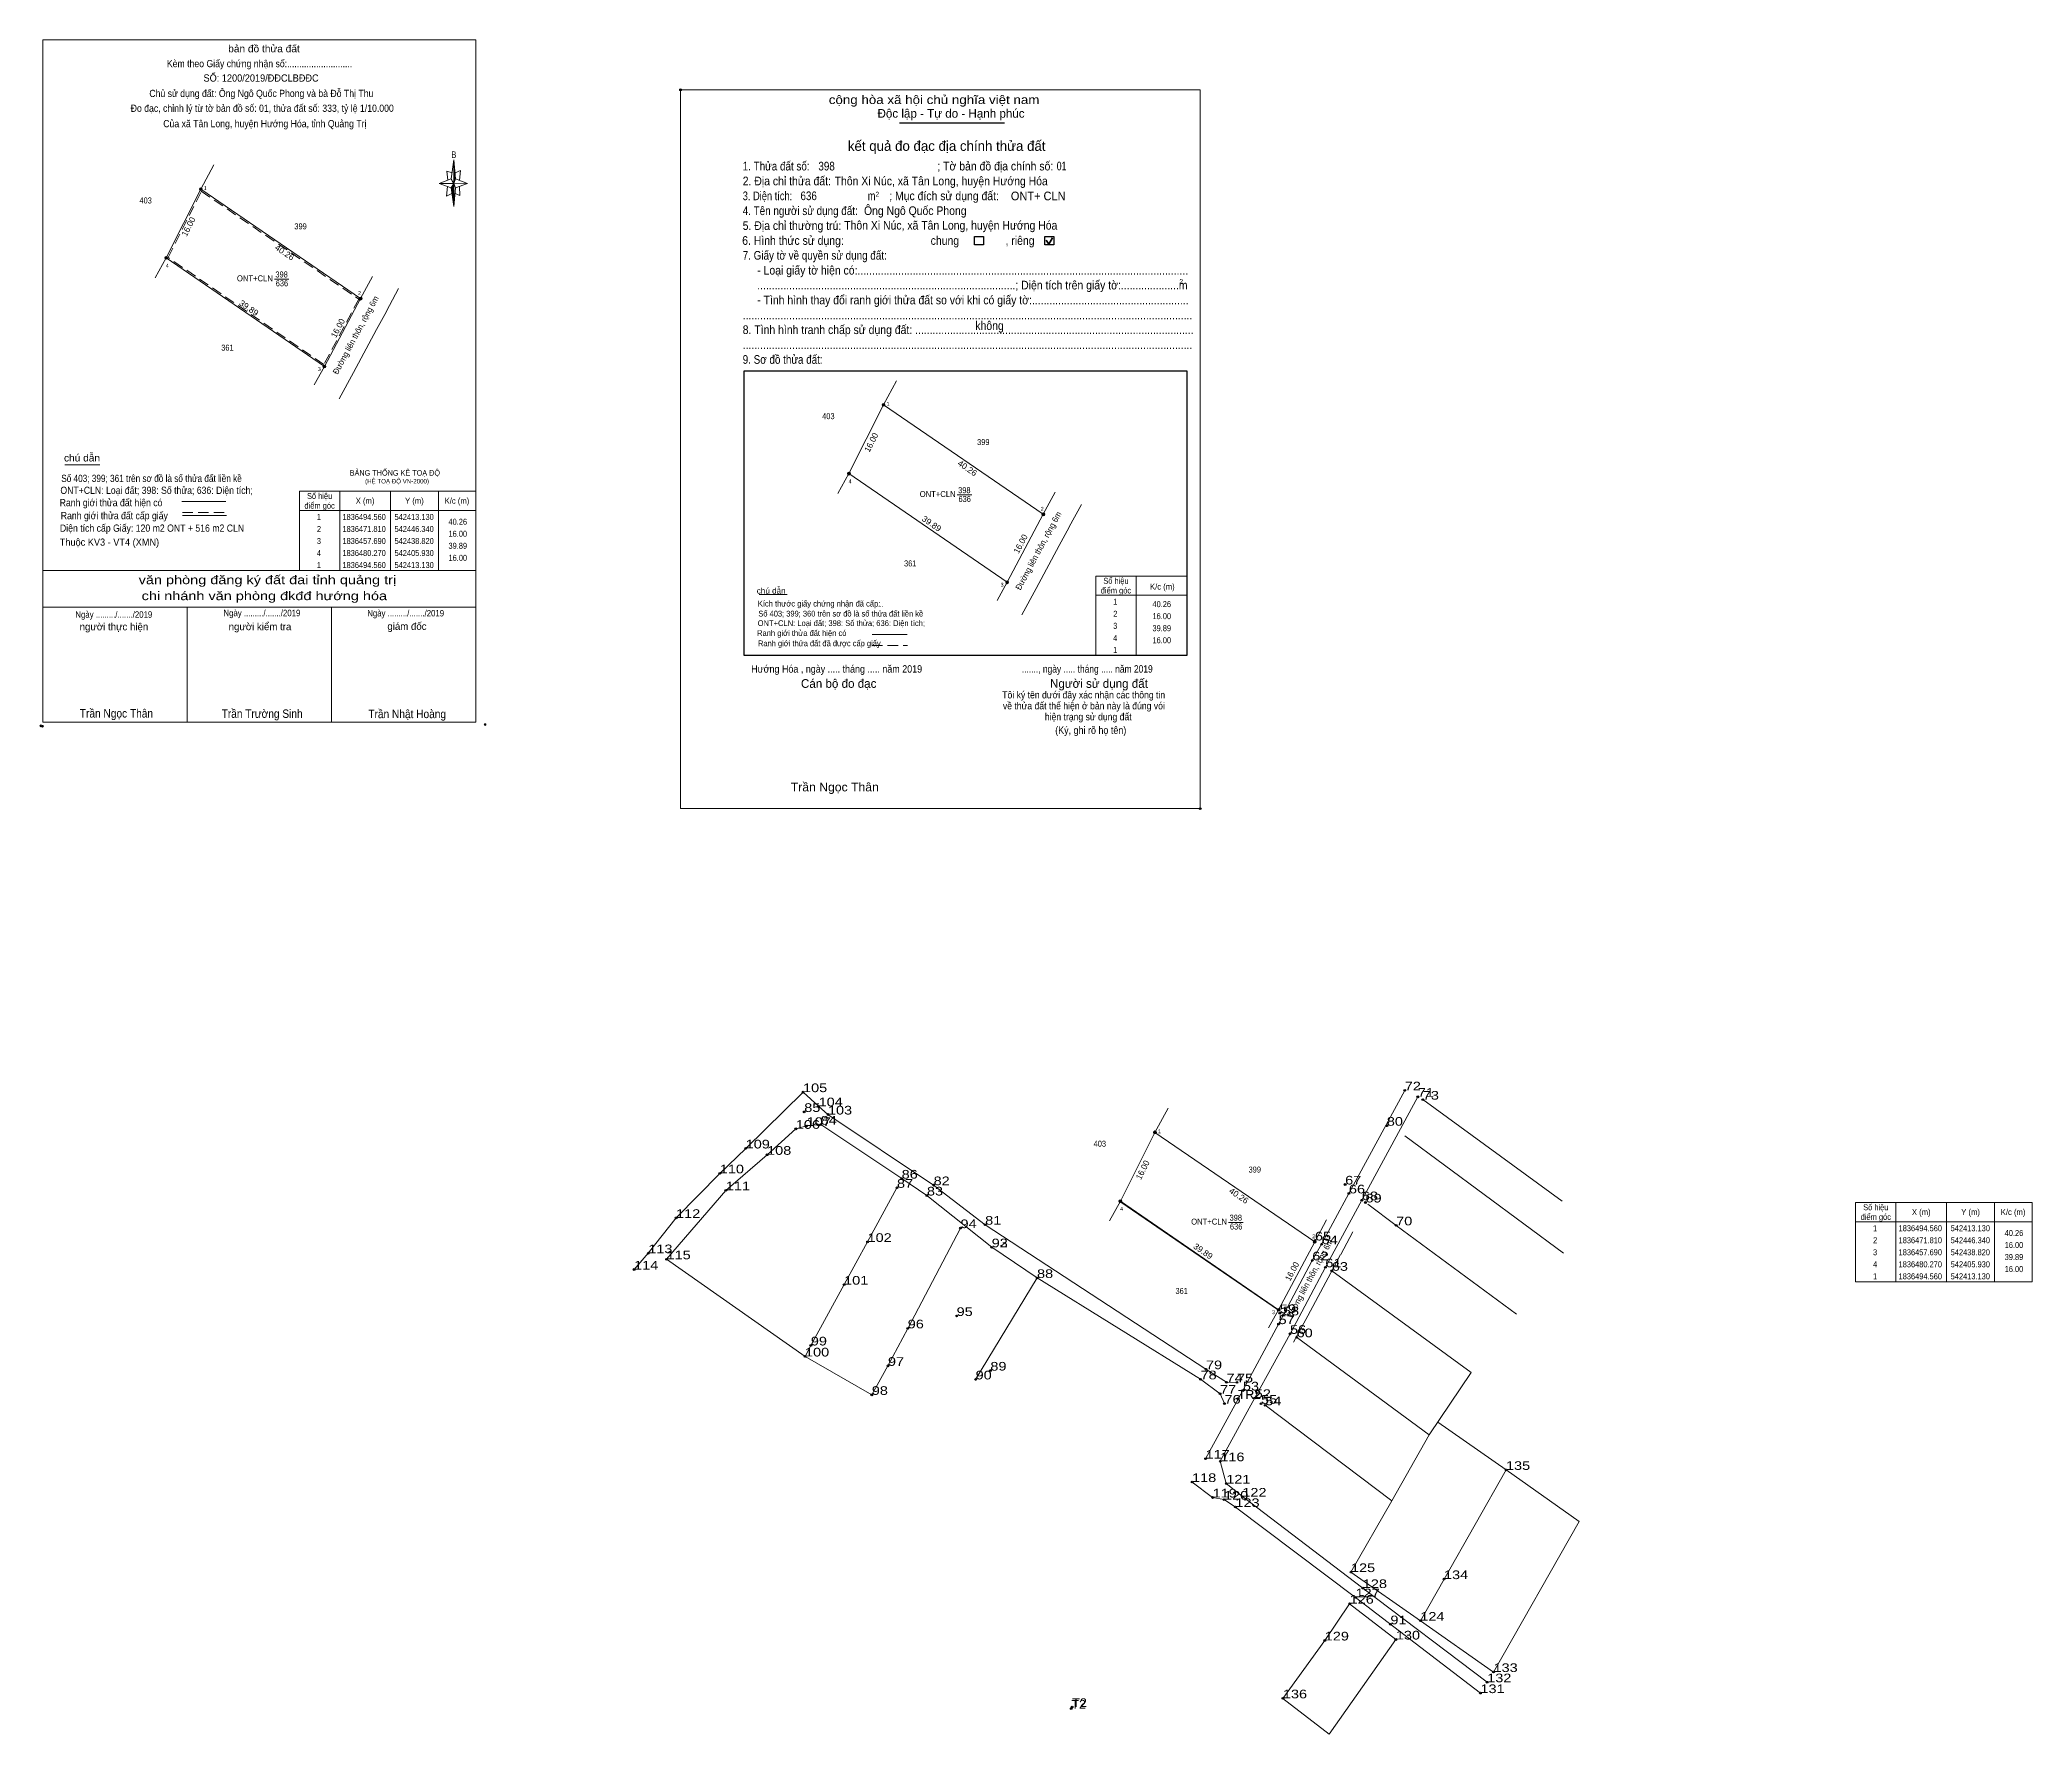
# Model space of a CAD drawing. Header units: metres. Extents: x 536224 to 542595, y 1836370 to 1838240.
# Drawn here: x 542181.3 to 542595.4, y 1836369.5 to 1836721.6 of the extents above.
import ezdxf
from ezdxf.enums import TextEntityAlignment as Align

# ---------------------------------------------------------------- set-up
doc = ezdxf.new("R2010")
doc.units = ezdxf.units.M
doc.header["$LTSCALE"] = 0.72
doc.header["$PDMODE"] = 32
doc.header["$PDSIZE"] = 0.36
doc.linetypes.add('MEDIUM_DASHED', pattern=[4.5, 3, -1.5])
for name, color, linetype, lineweight in [('1', 7, 'Continuous', 13), ('10', 7, 'Continuous', 13), ('17', 7, 'Continuous', 13), ('2', 7, 'Continuous', 25), ('32', 7, 'Continuous', 13), ('36', 7, 'Continuous', 13), ('5', 7, 'Continuous', 13), ('6', 7, 'Continuous', 13), ('63', 7, 'Continuous', 13)]:
    doc.layers.add(name, color=color, linetype=linetype, lineweight=lineweight)
doc.layers.add('12', color=7, linetype='Continuous')
doc.layers.add('7', color=7, linetype='Continuous')

msp = doc.modelspace()

# ---------------------------------------------------------------- hatches: boundary and pattern name
at = {"layer": '10'}
for points in [[(542215.1, 1836690.58, 1), (542214.5, 1836690.58, 1)], [(542207.9, 1836676.29, 1), (542207.3, 1836676.29, 1)], [(542248.31, 1836667.83, 1), (542247.71, 1836667.83, 1)], [(542240.79, 1836653.71, 1), (542240.19, 1836653.71, 1)], [(542357.01, 1836645.75, 1), (542356.41, 1836645.75, 1)], [(542349.81, 1836631.46, 1), (542349.21, 1836631.46, 1)], [(542390.22, 1836623, 1), (542389.62, 1836623, 1)], [(542382.7, 1836608.88, 1), (542382.1, 1836608.88, 1)]]:
    msp.add_hatch(color=256, dxfattribs=at).paths.add_polyline_path(points)
at = {"layer": '5'}
for points in [[(542267.37, 1836696.64), (542267.77, 1836692.74), (542267.37, 1836691.74)], [(542267.37, 1836691.74), (542267.37, 1836686.94), (542266.87, 1836690.84)]]:
    msp.add_hatch(color=256, dxfattribs=at).paths.add_polyline_path(points)
at = {"layer": '63'}
for points in [[(542413.43, 1836494.56, 1), (542412.83, 1836494.56, 1)], [(542406.23, 1836480.27, 1), (542405.63, 1836480.27, 1)], [(542446.64, 1836471.81, 1), (542446.04, 1836471.81, 1)], [(542439.12, 1836457.69, 1), (542438.52, 1836457.69, 1)]]:
    msp.add_hatch(color=256, dxfattribs=at).paths.add_polyline_path(points)

# ---------------------------------------------------------------- linework, layer by layer
at = {"layer": '1'}
msp.add_lwpolyline([(542413.13, 1836494.56), (542446.34, 1836471.81), (542438.82, 1836457.69), (542405.93, 1836480.27)], close=True, dxfattribs=at)
at = {"layer": '10'}
for p, q in [((542214.8, 1836690.58), (542217.51, 1836695.6)), ((542207.6, 1836676.29), (542214.8, 1836690.58)), ((542214.8, 1836690.58), (542248.01, 1836667.83)), ((542205.33, 1836672.16), (542207.6, 1836676.29)), ((542207.6, 1836676.29), (542240.49, 1836653.71)), ((542230.11, 1836671.86), (542233.12, 1836671.86)), ((542248.01, 1836667.83), (542250.47, 1836672.4)), ((542240.49, 1836653.71), (542248.01, 1836667.83)), ((542253.41, 1836665.2), (542255.93, 1836669.9)), ((542251.32, 1836661.38), (542253.39, 1836665.18)), ((542246.54, 1836652.44), (542251.32, 1836661.38)), ((542238.4, 1836649.94), (542240.49, 1836653.71)), ((542243.57, 1836646.97), (542246.54, 1836652.44)), ((542356.71, 1836645.75), (542359.42, 1836650.77)), ((542349.51, 1836631.46), (542356.71, 1836645.75)), ((542356.71, 1836645.75), (542389.92, 1836623)), ((542347.24, 1836627.33), (542349.51, 1836631.46)), ((542349.51, 1836631.46), (542382.4, 1836608.88)), ((542372.02, 1836627.03), (542375.03, 1836627.03)), ((542389.92, 1836623), (542392.38, 1836627.57)), ((542395.32, 1836620.37), (542397.84, 1836625.07)), ((542382.4, 1836608.88), (542389.92, 1836623)), ((542388.45, 1836607.61), (542393.23, 1836616.55)), ((542393.23, 1836616.55), (542395.3, 1836620.35)), ((542380.31, 1836605.11), (542382.4, 1836608.88)), ((542330.89, 1836606.34), (542336.67, 1836606.34)), ((542385.48, 1836602.14), (542388.45, 1836607.61)), ((542413.13, 1836494.56), (542415.84, 1836499.58)), ((542405.93, 1836480.27), (542413.13, 1836494.56)), ((542413.13, 1836494.56), (542446.34, 1836471.81)), ((542403.66, 1836476.14), (542405.93, 1836480.27)), ((542405.93, 1836480.27), (542438.82, 1836457.69)), ((542446.34, 1836471.81), (542448.8, 1836476.38)), ((542438.82, 1836457.69), (542446.34, 1836471.81)), ((542451.74, 1836469.18), (542454.26, 1836473.88)), ((542449.65, 1836465.36), (542451.72, 1836469.16)), ((542444.87, 1836456.42), (542449.65, 1836465.36)), ((542436.73, 1836453.92), (542438.82, 1836457.69)), ((542441.9, 1836450.95), (542444.87, 1836456.42))]:
    msp.add_line(p, q, dxfattribs=at)
for points in [[(542214.8, 1836690.58), (542248.01, 1836667.83), (542240.49, 1836653.71), (542207.6, 1836676.29)], [(542356.71, 1836645.75), (542389.92, 1836623), (542382.4, 1836608.88), (542349.51, 1836631.46)]]:
    msp.add_lwpolyline(points, close=True, dxfattribs=at)
at = {"layer": '10', "linetype": 'MEDIUM_DASHED'}
msp.add_lwpolyline([(542214.91, 1836690.14), (542247.62, 1836667.73), (542240.38, 1836654.15), (542207.99, 1836676.39)], close=True, dxfattribs=at)
at = {"layer": '10'}
for centre in [(542214.8, 1836690.58), (542207.6, 1836676.29), (542248.01, 1836667.83), (542240.49, 1836653.71), (542356.71, 1836645.75), (542349.51, 1836631.46), (542389.92, 1836623), (542382.4, 1836608.88)]:
    msp.add_circle(centre, 0.3, dxfattribs=at)
at = {"layer": '17'}
msp.add_line((542186.57, 1836633.3), (542193.81, 1836633.3), dxfattribs=at)
at = {"layer": '2'}
for p, q in [((542360.02, 1836704.37), (542381.86, 1836704.37)), ((542327.77, 1836652.85), (542419.72, 1836652.85)), ((542419.72, 1836652.85), (542419.72, 1836593.67))]:
    msp.add_line(p, q, dxfattribs=at)
at = {"layer": '2', "lineweight": 35}
for p, q in [((542390.48, 1836679.95), (542391.09, 1836679.15)), ((542391.09, 1836679.15), (542391.84, 1836680.49))]:
    msp.add_line(p, q, dxfattribs=at)
at = {"layer": '2', "lineweight": 13}
msp.add_lwpolyline([(542314.53, 1836711.22), (542422.53, 1836711.22), (542422.53, 1836561.83), (542314.53, 1836561.83)], close=True, dxfattribs=at)
at = {"layer": '2'}
for points in [[(542375.65, 1836680.75), (542377.5, 1836680.75), (542377.5, 1836679.02), (542375.65, 1836679.02)], [(542390.24, 1836680.75), (542392.09, 1836680.75), (542392.09, 1836679.02), (542390.24, 1836679.02)]]:
    msp.add_lwpolyline(points, close=True, dxfattribs=at)
msp.add_lwpolyline([(542419.72, 1836593.67), (542327.77, 1836593.67), (542327.77, 1836652.85)], dxfattribs=at)
for p in [(542314.53, 1836711.22), (542422.53, 1836561.83)]:
    msp.add_point(p, dxfattribs=at)
at = {"layer": '32'}
msp.add_line((542406, 1836480.04), (542438.77, 1836457.6), dxfattribs=at)
at = {"layer": '36'}
for p, q in [((542339.98, 1836502.92), (542343.22, 1836499.97)), ((542465.05, 1836503.29), (542453.44, 1836481.87)), ((542456.13, 1836480.45), (542467.76, 1836501.95)), ((542497.79, 1836480.25), (542468.8, 1836501.36)), ((542343.22, 1836499.97), (542345.16, 1836498.27)), ((542345.16, 1836498.27), (542367.12, 1836483.58)), ((542405.86, 1836480.14), (542413.12, 1836494.56)), ((542465.03, 1836493.81), (542498.03, 1836469.48)), ((542311.61, 1836468.18), (542323.93, 1836482.51)), ((542365.73, 1836481.44), (542379.19, 1836470.67)), ((542377.83, 1836475.37), (542367.12, 1836483.58)), ((542448.55, 1836466.52), (542456.13, 1836480.45)), ((542377.83, 1836475.37), (542423.73, 1836445.34)), ((542445.83, 1836467.95), (542438.82, 1836454.71)), ((542388.62, 1836464.3), (542375.85, 1836443.22)), ((542448.55, 1836466.52), (542441.2, 1836452.69)), ((542478.88, 1836444.68), (542449.89, 1836465.79)), ((542438.82, 1836454.71), (542431.41, 1836440.92)), ((542433.87, 1836439.36), (542441.2, 1836452.69)), ((542423.64, 1836426.74), (542431.41, 1836440.92)), ((542426.71, 1836426.21), (542433.87, 1836439.36)), ((542462.38, 1836417.96), (542436.05, 1836437.84)), ((542471.92, 1836434.34), (542486.09, 1836424.41)), ((542462.38, 1836417.96), (542470.13, 1836431.68)), ((542486.09, 1836424.41), (542501.33, 1836413.72)), ((542431.29, 1836418.86), (542456.33, 1836399.86)), ((542453.87, 1836403.18), (542462.38, 1836417.96)), ((542454.82, 1836397.93), (542429.85, 1836416.7)), ((542483.5, 1836382.41), (542501.33, 1836413.72)), ((542453.87, 1836403.18), (542468.29, 1836393.08)), ((542480.78, 1836378.03), (542454.82, 1836397.93)), ((542456.33, 1836399.86), (542482.18, 1836380.28)), ((542468.29, 1836393.08), (542483.5, 1836382.41))]:
    msp.add_line(p, q, dxfattribs=at)
for points in [[(542339.98, 1836502.92), (542328.06, 1836491.22), (542322.68, 1836486.04), (542313.59, 1836476.78), (542307.82, 1836469.44), (542304.87, 1836466.06)], [(542323.93, 1836482.51), (542332.51, 1836489.9), (542338.48, 1836495.3)], [(542338.48, 1836495.3), (542340.74, 1836495.89), (542343.65, 1836496.17)], [(542365.73, 1836481.44), (542360.48, 1836484.95), (542343.65, 1836496.17)], [(542311.61, 1836468.18), (542340.39, 1836447.99), (542341.6, 1836450.28), (542348.52, 1836462.91), (542353.39, 1836471.79), (542359.5, 1836483.04)], [(542445.83, 1836467.95), (542447.77, 1836471.31), (542453.44, 1836481.87)], [(542457.36, 1836479.64), (542463.26, 1836475.23), (542488.24, 1836456.81)], [(542340.39, 1836447.99), (542354.27, 1836440), (542357.63, 1836446.04), (542361.74, 1836453.83), (542372.71, 1836474.66)], [(542422.6, 1836443.24), (542388.62, 1836464.3), (542379.19, 1836470.67)], [(542442.57, 1836451.98), (542470.13, 1836431.68), (542478.88, 1836444.68)], [(542422.6, 1836443.24), (542426.66, 1836440.24), (542427.58, 1836438.18)], [(542423.73, 1836445.34), (542428, 1836442.62), (542430.17, 1836442.6)], [(542426.71, 1836426.21), (542427.95, 1836421.58), (542431.29, 1836418.86)], [(542420.84, 1836421.9), (542425.11, 1836418.68), (542427.49, 1836418.23), (542429.85, 1836416.7)], [(542468.29, 1836393.08), (542473.21, 1836401.72), (542486.09, 1836424.41)], [(542439.72, 1836376.94), (542448.42, 1836388.97), (542453.59, 1836396.61), (542463.2, 1836389.17)], [(542439.72, 1836376.94), (542449.33, 1836369.5), (542463.2, 1836389.17)]]:
    msp.add_lwpolyline(points, dxfattribs=at)
at = {"layer": '5'}
for p, q in [((542266.87, 1836692.74), (542267.37, 1836696.64)), ((542266.87, 1836690.84), (542264.37, 1836691.74)), ((542267.77, 1836692.74), (542270.27, 1836691.74)), ((542268.57, 1836691.14), (542268.67, 1836689.24)), ((542267.77, 1836690.84), (542267.37, 1836686.94)), ((542268.67, 1836689.24), (542267.67, 1836689.64)), ((542182, 1836611.3), (542272, 1836611.3)), ((542182, 1836603.7), (542271.8, 1836603.7)), ((542182, 1836603.7), (542271.8, 1836603.7)), ((542182, 1836603.7), (542271.8, 1836603.7)), ((542212, 1836579.8), (542212, 1836603.7)), ((542242, 1836579.8), (542242, 1836603.7))]:
    msp.add_line(p, q, dxfattribs=at)
for points in [[(542182, 1836721.6), (542272, 1836721.6), (542272, 1836579.8), (542182, 1836579.8)], [(542267.37, 1836696.64), (542267.77, 1836692.74), (542267.37, 1836691.74)], [(542267.37, 1836691.74), (542264.37, 1836691.74), (542266.87, 1836692.74), (542267.77, 1836690.84), (542270.27, 1836691.74), (542267.37, 1836691.84)], [(542267.37, 1836691.74), (542267.37, 1836686.94), (542266.87, 1836690.84)]]:
    msp.add_lwpolyline(points, close=True, dxfattribs=at)
for points in [[(542267.37, 1836691.74), (542266.87, 1836692.74), (542264.37, 1836691.74)], [(542266.07, 1836691.14), (542265.87, 1836689.14), (542266.97, 1836689.64)], [(542267.07, 1836693.94), (542265.97, 1836694.34), (542266.17, 1836692.44)], [(542267.37, 1836691.74), (542267.77, 1836690.84), (542270.27, 1836691.74)], [(542267.67, 1836693.94), (542268.77, 1836694.44), (542268.57, 1836692.44)], [(542272, 1836579.8), (542182, 1836579.8), (542182, 1836603.7)]]:
    msp.add_lwpolyline(points, dxfattribs=at)
for p in [(542181.53, 1836579.04), (542181.93, 1836578.96)]:
    msp.add_point(p, dxfattribs=at)
at = {"layer": '6'}
for p, q in [((542210.86, 1836625.66), (542220, 1836625.66)), ((542211, 1836622.74), (542220.14, 1836622.74)), ((542354.33, 1836598.02), (542361.64, 1836598.02))]:
    msp.add_line(p, q, dxfattribs=at)
at = {"layer": '6', "linetype": 'MEDIUM_DASHED'}
for p, q in [((542211, 1836623.36), (542220.2, 1836623.36)), ((542354.32, 1836595.76), (542361.68, 1836595.76))]:
    msp.add_line(p, q, dxfattribs=at)
at = {"layer": '6'}
msp.add_point((542273.9, 1836579.3), dxfattribs=at)
at = {"layer": '63'}
for p, q in [((542243.7, 1836627.8), (542243.7, 1836611.3)), ((542254.2, 1836627.8), (542254.2, 1836611.3)), ((542264.2, 1836627.8), (542264.2, 1836611.3)), ((542235.3, 1836623.8), (542272, 1836623.8)), ((542409.22, 1836610.17), (542409.22, 1836593.67)), ((542419.72, 1836610.17), (542419.72, 1836593.67)), ((542400.82, 1836606.17), (542419.72, 1836606.17)), ((542567.15, 1836479.99), (542567.15, 1836463.49)), ((542577.65, 1836479.99), (542577.65, 1836463.49)), ((542587.65, 1836479.99), (542587.65, 1836463.49)), ((542428.44, 1836475.84), (542431.45, 1836475.84)), ((542558.75, 1836475.99), (542595.45, 1836475.99))]:
    msp.add_line(p, q, dxfattribs=at)
for points in [[(542235.3, 1836627.8), (542272, 1836627.8), (542272, 1836611.3), (542235.3, 1836611.3)], [(542558.75, 1836479.99), (542595.45, 1836479.99), (542595.45, 1836463.49), (542558.75, 1836463.49)]]:
    msp.add_lwpolyline(points, close=True, dxfattribs=at)
msp.add_lwpolyline([(542419.72, 1836593.67), (542400.82, 1836593.67), (542400.82, 1836610.17), (542419.72, 1836610.17)], dxfattribs=at)
for centre in [(542413.13, 1836494.56), (542405.93, 1836480.27), (542446.34, 1836471.81), (542438.82, 1836457.69)]:
    msp.add_circle(centre, 0.3, dxfattribs=at)
at = {"layer": '7'}
for p in [(542339.98, 1836502.92), (542465.05, 1836503.29), (542467.76, 1836501.95), (542468.8, 1836501.36), (542340.23, 1836498.81), (542343.22, 1836499.97), (542343.65, 1836496.17), (542345.16, 1836498.27), (542338.48, 1836495.3), (542340.74, 1836495.89), (542461.32, 1836495.94), (542328.06, 1836491.22), (542332.51, 1836489.9), (542322.68, 1836486.04), (542360.48, 1836484.95), (542452.66, 1836483.72), (542323.93, 1836482.51), (542359.5, 1836483.04), (542365.73, 1836481.44), (542367.12, 1836483.58), (542453.44, 1836481.87), (542456.13, 1836480.45), (542456.89, 1836479.99), (542313.59, 1836476.78), (542377.83, 1836475.37), (542353.39, 1836471.79), (542372.71, 1836474.66), (542446.38, 1836472.09), (542447.77, 1836471.31), (542463.26, 1836475.23), (542307.82, 1836469.44), (542311.61, 1836468.18), (542379.19, 1836470.67), (542445.83, 1836467.95), (542304.87, 1836466.06), (542388.62, 1836464.3), (542448.55, 1836466.52), (542449.89, 1836465.79), (542348.52, 1836462.91), (542371.9, 1836456.4), (542438.82, 1836454.71), (542439.07, 1836456.98), (542439.74, 1836456.54), (542361.74, 1836453.83), (542441.2, 1836452.69), (542442.57, 1836451.98), (542340.39, 1836447.99), (542341.6, 1836450.28), (542357.63, 1836446.04), (542375.85, 1836443.22), (542378.92, 1836445.05), (542422.6, 1836443.24), (542423.73, 1836445.34), (542428, 1836442.62), (542430.17, 1836442.6), (542354.27, 1836440), (542426.66, 1836440.24), (542427.58, 1836438.18), (542430.37, 1836439.22), (542430.39, 1836439.19), (542430.4, 1836439.18), (542431.41, 1836440.92), (542433.87, 1836439.36), (542435.17, 1836438.16), (542436.05, 1836437.84), (542423.64, 1836426.74), (542426.71, 1836426.21), (542420.84, 1836421.9), (542427.95, 1836421.58), (542486.09, 1836424.41), (542425.11, 1836418.68), (542427.49, 1836418.23), (542431.29, 1836418.86), (542429.85, 1836416.7), (542453.87, 1836403.18), (542473.21, 1836401.72), (542454.82, 1836397.93), (542456.33, 1836399.86), (542453.59, 1836396.61), (542468.29, 1836393.08), (542448.42, 1836388.97), (542462.06, 1836392.33), (542463.2, 1836389.17), (542482.18, 1836380.28), (542483.5, 1836382.41), (542439.72, 1836376.94), (542480.78, 1836378.03), (542395.72, 1836374.8), (542395.9, 1836375.14)]:
    msp.add_point(p, dxfattribs=at)

# ---------------------------------------------------------------- texts
at = {"layer": '1'}
for s, height, width, p in [('BẢNG THỐNG KÊ TOẠ ĐỘ ', 1.15, 0.95, (542245.76, 1836631.03)), ('(HỆ TOẠ ĐỘ VN-2000)', 0.93, 0.9, (542248.96, 1836629.41))]:
    msp.add_text(s, height=height, dxfattribs=dict(at, width=width)).set_placement(p)
for s, width, p in [('636', 0.85, (542429.995, 1836474.37)), ('361', 0.8, (542418.67, 1836460.98))]:
    msp.add_text(s, height=1.25, dxfattribs=dict(at, width=width)).set_placement(p, align=Align.CENTER)
at = {"layer": '10'}
for s, width, p in [(' 1', 0.9, (542216.03, 1836690.4)), (' 4', 0.95, (542208.16, 1836674.29)), (' 2', 0.9, (542248.09, 1836668.58)), (' 3', 0.95, (542239.75, 1836652.8)), (' 1', 0.9, (542357.94, 1836645.57)), (' 4', 0.95, (542350.07, 1836629.46)), (' 2', 0.9, (542390, 1836623.75)), (' 3', 0.95, (542381.66, 1836607.97))]:
    msp.add_text(s, height=0.8, dxfattribs=dict(at, width=width)).set_placement(p, align=Align.RIGHT)
for s, height, width, p in [('403', 1.25, 0.85, (542203.335, 1836687.6)), ('399', 1.25, 0.85, (542235.54, 1836682.22)), ('ONT+CLN', 1.25, 0.95, (542226.05, 1836671.41)), ('398', 1.25, 0.85, (542231.595, 1836672.22)), ('636', 1.25, 0.85, (542231.665, 1836670.39)), ('361', 1.25, 0.8, (542220.34, 1836657)), ('403', 1.25, 0.85, (542345.245, 1836642.77)), ('399', 1.25, 0.85, (542377.45, 1836637.39)), ('ONT+CLN', 1.25, 0.95, (542367.96, 1836626.58)), ('398', 1.25, 0.85, (542373.505, 1836627.39)), ('636', 1.25, 0.85, (542373.575, 1836625.56)), ('361', 1.25, 0.8, (542362.25, 1836612.17)), ('.....', 1, 0.95, (542355.735, 1836603.81)), (' 1', 1.25, 0.75, (542404.67, 1836604.2)), (' 2', 1.25, 0.85, (542404.675, 1836601.7)), ('403', 1.25, 0.85, (542401.665, 1836491.58)), ('399', 1.25, 0.85, (542433.87, 1836486.2)), ('ONT+CLN', 1.25, 0.95, (542424.38, 1836475.39)), ('398', 1.25, 0.85, (542429.925, 1836476.2))]:
    msp.add_text(s, height=height, dxfattribs=dict(at, width=width)).set_placement(p, align=Align.CENTER)
for rotation, p in [(63.259, (542212.809, 1836682.494)), (61.961, (542243.85, 1836661.396)), (63.259, (542354.719, 1836637.664)), (61.961, (542385.76, 1836616.566))]:
    msp.add_text('16.00', height=1.25, rotation=rotation, dxfattribs=at).set_placement(p, align=Align.CENTER)
for s, rotation, width, p in [('40.26', 325.588, 1.05, (542231.877, 1836676.905)), ('39.89', 325.529, 1.05, (542224.441, 1836665.366)), ('Đường liên thôn, rộng 6m', 61.767, 0.95, (542247.548, 1836659.964)), ('40.26', 325.588, 1.05, (542373.787, 1836632.075)), ('39.89', 325.529, 1.05, (542366.351, 1836620.536)), ('Đường liên thôn, rộng 6m', 61.767, 0.95, (542389.458, 1836615.134))]:
    msp.add_text(s, height=1.25, rotation=rotation, dxfattribs=dict(at, width=width)).set_placement(p, align=Align.CENTER)
for s, width, p in [('chú dẫn', 1.05, (542330.36, 1836606.52)), ('Kích thước giấy chứng nhận đã cấp:', 0.9, (542330.58, 1836603.84)), ('Số 403; 399; 360 trên sơ đồ là số thửa đất liền kề', 0.85, (542330.69, 1836601.76))]:
    msp.add_text(s, height=1.2, dxfattribs=dict(at, width=width)).set_placement(p)
at = {"layer": '12'}
for s, width, p in [('105', 1.25, (542339.98, 1836502.92)), ('72', 1.25, (542465.05, 1836503.29)), ('85', 1.25, (542340.23, 1836498.81)), ('104', 1.25, (542343.22, 1836499.97)), ('71', 1.25, (542467.76, 1836501.95)), ('73', 1.25, (542468.8, 1836501.36)), ('106', 1.25, (542338.48, 1836495.3)), ('107', 1.25, (542340.74, 1836495.89)), ('84', 1.25, (542343.65, 1836496.17)), ('103', 1.25, (542345.16, 1836498.27)), ('80', 1.25, (542461.32, 1836495.94)), ('109', 1.25, (542328.06, 1836491.22)), ('108', 1.25, (542332.51, 1836489.9)), ('110', 1.25, (542322.68, 1836486.04)), ('111', 1.25, (542323.93, 1836482.51)), ('87', 1.25, (542359.5, 1836483.04)), ('86', 1.25, (542360.48, 1836484.95)), ('82', 1.25, (542367.12, 1836483.58)), ('67', 1.25, (542452.66, 1836483.72)), ('83', 1.25, (542365.73, 1836481.44)), ('66', 1.25, (542453.44, 1836481.87)), ('68', 1.25, (542456.13, 1836480.45)), ('69', 1.25, (542456.89, 1836479.99)), ('112', 1.25, (542313.59, 1836476.78)), ('94', 1.25, (542372.71, 1836474.66)), ('81', 1.25, (542377.83, 1836475.37)), ('70', 1.25, (542463.26, 1836475.23)), ('102', 1.25, (542353.39, 1836471.79)), ('92', 1.25, (542379.19, 1836470.67)), ('93', 1.25, (542379.19, 1836470.67)), ('65', 1.25, (542446.38, 1836472.09)), ('64', 1.25, (542447.77, 1836471.31)), ('114', 1.25, (542304.87, 1836466.06)), ('113', 1.25, (542307.82, 1836469.44)), ('115', 1.25, (542311.61, 1836468.18)), ('62', 1.25, (542445.83, 1836467.95)), ('61', 1.25, (542448.55, 1836466.52)), ('63', 1.25, (542449.89, 1836465.79)), ('101', 1.25, (542348.52, 1836462.91)), ('88', 1.25, (542388.62, 1836464.3)), ('96', 1.25, (542361.74, 1836453.83)), ('95', 1.25, (542371.9, 1836456.4)), ('57', 1.25, (542438.82, 1836454.71)), ('59', 1.25, (542439.07, 1836456.98)), ('58', 1.25, (542439.74, 1836456.54)), ('99', 1.25, (542341.6, 1836450.28)), ('56', 1.25, (542441.2, 1836452.69)), ('60', 1.25, (542442.57, 1836451.98)), ('100', 1.25, (542340.39, 1836447.99)), ('97', 1.25, (542357.63, 1836446.04)), ('89', 1.25, (542378.92, 1836445.05)), ('79', 1.25, (542423.73, 1836445.34)), ('90', 1.25, (542375.85, 1836443.22)), ('78', 1.25, (542422.6, 1836443.24)), ('74', 1.25, (542428, 1836442.62)), ('75', 1.25, (542430.17, 1836442.6)), ('53', 1.25, (542431.41, 1836440.92)), ('98', 1.25, (542354.27, 1836440)), ('77', 1.25, (542426.66, 1836440.24)), ('76', 1.25, (542427.58, 1836438.18)), ('TR2', 1.05, (542430.37, 1836439.22)), ('TR2', 1.05, (542430.39, 1836439.19)), ('TR2', 1.05, (542430.39, 1836439.19)), ('TR2', 1.05, (542430.4, 1836439.18)), ('52', 1.25, (542433.87, 1836439.36)), ('55', 1.25, (542435.17, 1836438.16)), ('54', 1.25, (542436.05, 1836437.84)), ('117', 1.25, (542423.64, 1836426.74)), ('116', 1.25, (542426.71, 1836426.21)), ('135', 1.25, (542486.09, 1836424.41)), ('118', 1.25, (542420.84, 1836421.9)), ('121', 1.25, (542427.95, 1836421.58)), ('119', 1.25, (542425.11, 1836418.68)), ('120', 1.25, (542427.49, 1836418.23)), ('123', 1.25, (542429.85, 1836416.7)), ('122', 1.25, (542431.29, 1836418.86)), ('125', 1.25, (542453.87, 1836403.18)), ('128', 1.25, (542456.33, 1836399.86)), ('134', 1.25, (542473.21, 1836401.72)), ('126', 1.25, (542453.59, 1836396.61)), ('127', 1.25, (542454.82, 1836397.93)), ('91', 1.25, (542462.06, 1836392.33)), ('124', 1.25, (542468.29, 1836393.08)), ('129', 1.25, (542448.42, 1836388.97)), ('130', 1.25, (542463.2, 1836389.17)), ('132', 1.25, (542482.18, 1836380.28)), ('133', 1.25, (542483.5, 1836382.41)), ('T2', 1.1, (542395.72, 1836374.8)), ('T2', 1.1, (542395.9, 1836375.14)), ('136', 1.25, (542439.72, 1836376.94)), ('131', 1.25, (542480.78, 1836378.03))]:
    msp.add_text(s, height=1.8, dxfattribs=dict(at, width=width)).set_placement(p)
at = {"layer": '2'}
for s, height, width, p in [('cộng hòa xã hội chủ nghĩa việt nam', 1.803, 1.15, (542345.33, 1836708.26)), ('1. Thửa đất số:', 1.803, 0.85, (542327.44, 1836694.46)), ('398', 1.8, 0.85, (542343.17, 1836694.46)), ('; Tờ bản đồ địa chính số:', 1.803, 0.9, (542367.89, 1836694.46)), ('01', 1.8, 0.75, (542392.71, 1836694.48)), ('2. Địa chỉ thửa đất:', 1.803, 0.9, (542327.44, 1836691.37)), ('Thôn Xi Núc, xã Tân Long, huyện Hướng Hóa', 1.8, 0.9, (542346.55, 1836691.37)), ('4. Tên người sử dụng đất:', 1.803, 0.85, (542327.44, 1836685.19)), ('3. Diện tích:', 1.803, 0.8, (542327.44, 1836688.28)), ('636', 1.8, 0.85, (542339.44, 1836688.29)), ('Ông Ngô Quốc Phong', 1.8, 0.9, (542352.65, 1836685.2)), ('m', 1.803, 0.8, (542353.43, 1836688.28)), ('2', 1.03, 0.8, (542355.05, 1836689)), ('; Mục đích sử dụng đất:', 1.803, 0.9, (542357.89, 1836688.28)), ('ONT+ CLN', 1.8, 0.95, (542383.17, 1836688.26)), ('5. Địa chỉ thường trú:', 1.803, 0.9, (542327.44, 1836682.1)), ('Thôn Xi Núc, xã Tân Long, huyện Hướng Hóa', 1.8, 0.9, (542348.54, 1836682.17)), ('6. Hình thức sử dụng:', 1.803, 0.9, (542327.33, 1836679)), ('chung                , riêng', 1.803, 0.9, (542366.51, 1836679)), ('7. Giấy tờ về quyền sử dụng đất:', 1.803, 0.85, (542327.44, 1836675.92)), ('     - Loại giấy tờ hiện có:..................................................................................................................', 1.803, 0.9, (542327.44, 1836672.82)), ('     .........................................................................................; Diện tích trên giấy tờ:....................m', 1.803, 0.9, (542327.44, 1836669.73)), ('2', 1.03, 0.8, (542418.21, 1836670.87)), ('     - Tình hình thay đổi ranh giới thửa đất so với khi có giấy tờ:......................................................', 1.803, 0.9, (542327.44, 1836666.64)), ('8. Tình hình tranh chấp sử dụng đất: ................................................................................................', 1.803, 0.9, (542327.44, 1836660.46)), ('...........................................................................................................................................................', 1.803, 0.9, (542327.44, 1836663.55)), ('không', 1.803, 0.9, (542375.79, 1836661.31)), ('9. Sơ đồ thửa đất:', 1.803, 0.85, (542327.44, 1836654.28)), ('...........................................................................................................................................................', 1.803, 0.9, (542327.44, 1836657.37)), ('Hướng Hóa , ngày ..... tháng ..... năm 2019', 1.544, 0.9, (542329.21, 1836590.1)), ('......., ngày ..... tháng ..... năm 2019', 1.544, 0.85, (542385.44, 1836590.1)), ('(Ký, ghi rõ họ tên)', 1.545, 0.9, (542392.39, 1836577.37)), ('Trần Ngọc Thân', 1.804, 1.05, (542337.43, 1836565.42))]:
    msp.add_text(s, height=height, dxfattribs=dict(at, width=width)).set_placement(p)
for s, p in [('Độc lập - Tự do - Hạnh phúc', (542355.46, 1836705.42)), ('Cán bộ đo đạc', (542339.55, 1836586.94)), ('Người sử dụng đất', (542391.31, 1836586.94))]:
    msp.add_text(s, height=1.803, dxfattribs=at).set_placement(p)
for s, height, p in [('kết quả đo đạc địa chính thửa đất', 2.061, (542369.835, 1836698.53)), ('.', 0.515, (542422.525, 1836561.56))]:
    msp.add_text(s, height=height, dxfattribs=at).set_placement(p, align=Align.CENTER)
at = {"layer": '2', "width": 0.9}
for s, p in [('Tôi ký tên dưới đây xác nhận các thông tin', (542398.315, 1836584.74)), ('về thửa đất thể hiện ở bản này là đúng vói', (542398.35, 1836582.46)), ('hiện trạng sử dụng đất', (542399.255, 1836580.18))]:
    msp.add_text(s, height=1.489, dxfattribs=at).set_placement(p, align=Align.CENTER)
at = {"layer": '5'}
for s, height, width, p in [('bản đồ thửa đất', 1.5, 1.05, (542227.94, 1836719.02)), ('Kèm theo Giấy chứng nhận số:...........................', 1.5, 0.9, (542227.02, 1836715.92)), ('Chủ sử dụng đất: Ông Ngô Quốc Phong và bà Đỗ Thị Thu', 1.5, 0.9, (542227.39, 1836709.72)), ('SỐ: 1200/2019/ĐĐCLBĐĐC', 1.5, 0.95, (542227.335, 1836712.92)), ('Đo đạc, chỉnh lý từ tờ bản đồ số: 01, thửa đất số: 333, tỷ lệ 1/10.000 ', 1.5, 0.9, (542227.825, 1836706.64)), ('Của xã Tân Long, huyện Hướng Hóa, tỉnh Quảng Trị', 1.5, 0.9, (542228.115, 1836703.44)), ('B', 1.378, 0.75, (542267.405, 1836697.04)), ('văn phòng đăng ký đất đai tỉnh quảng trị', 1.8, 1.25, (542228.65, 1836608.48)), ('chi nhánh văn phòng đkđđ hướng hóa', 1.8, 1.25, (542228.01, 1836605.16)), ('Ngày ........./......./2019', 1.35, 0.9, (542196.725, 1836601.5)), ('Ngày ........./......./2019', 1.35, 0.9, (542227.505, 1836601.82)), ('Ngày ........./......./2019', 1.35, 0.9, (542257.385, 1836601.78)), ('Trần Ngọc Thân', 1.75, 0.9, (542197.27, 1836580.76)), ('Trần Trường Sinh', 1.75, 0.9, (542227.55, 1836580.7)), ('Trần Nhật Hoàng', 1.75, 0.9, (542257.705, 1836580.64))]:
    msp.add_text(s, height=height, dxfattribs=dict(at, width=width)).set_placement(p, align=Align.CENTER)
for s, p in [('người thực hiện', (542196.75, 1836598.9)), ('người kiểm tra', (542227.105, 1836598.92)), ('giám đốc', (542257.655, 1836598.98))]:
    msp.add_text(s, height=1.5, dxfattribs=at).set_placement(p, align=Align.CENTER)
at = {"layer": '6'}
for s, height, width, p in [('chú dẫn', 1.5, 1.05, (542186.37, 1836633.98)), ('ONT+CLN: Loại đất; 398: Số thửa; 636: Diện tích;', 1.5, 0.9, (542185.62, 1836627.24)), ('Số 403; 399; 361 trên sơ đồ là số thửa đất liền kề', 1.5, 0.85, (542185.8, 1836629.72)), ('Ranh giới thửa đất hiện có ', 1.5, 0.9, (542185.47, 1836624.68)), ('Diện tích cấp Giấy: 120 m2 ONT + 516 m2 CLN', 1.5, 0.9, (542185.53, 1836619.38)), ('Ranh giới thửa đất cấp giấy', 1.5, 0.9, (542185.7, 1836621.98)), ('Thuộc KV3 - VT4 (XMN)', 1.5, 0.95, (542185.49, 1836616.47)), ('ONT+CLN: Loại đất; 398: Số thửa; 636: Diện tích;', 1.2, 0.9, (542330.55, 1836599.78)), ('Ranh giới thửa đất hiện có ', 1.2, 0.9, (542330.43, 1836597.72)), ('Ranh giới thửa đất đã được cấp giấy', 1.2, 0.85, (542330.61, 1836595.58))]:
    msp.add_text(s, height=height, dxfattribs=dict(at, width=width)).set_placement(p)
at = {"layer": '63'}
for s, width, p in [('điểm góc', 0.9, (542239.5, 1836624.18)), ('Số hiệu', 0.85, (542239.5, 1836626.18)), ('X (m)', 0.95, (542248.95, 1836625.18)), ('Y (m)', 0.95, (542259.205, 1836625.18)), ('K/c (m)', 0.95, (542268.045, 1836625.18)), (' 2', 0.85, (542239.155, 1836619.33)), (' 1', 0.75, (542239.15, 1836621.83)), ('1836494.560', 0.85, (542248.75, 1836621.83)), ('1836471.810', 0.85, (542248.75, 1836619.33)), ('542413.130', 0.85, (542259.15, 1836621.83)), ('542446.340', 0.85, (542259.15, 1836619.33)), (' 3', 0.8, (542239.145, 1836616.83)), ('1836457.690', 0.85, (542248.75, 1836616.83)), ('542438.820', 0.85, (542259.15, 1836616.83)), (' 4', 0.85, (542239.15, 1836614.33)), (' 1', 0.75, (542239.15, 1836611.83)), ('1836480.270', 0.85, (542248.75, 1836614.33)), ('1836494.560', 0.85, (542248.75, 1836611.83)), ('542405.930', 0.85, (542259.15, 1836614.33)), ('542413.130', 0.85, (542259.15, 1836611.83)), ('Số hiệu', 0.85, (542405.02, 1836608.55)), ('K/c (m)', 0.95, (542414.665, 1836607.35)), ('điểm góc', 0.9, (542405.02, 1836606.55)), (' 3', 0.8, (542404.665, 1836599.2)), (' 4', 0.85, (542404.67, 1836596.7)), (' 1', 0.75, (542404.67, 1836594.2)), ('Số hiệu', 0.85, (542562.95, 1836478.37)), ('điểm góc', 0.9, (542562.95, 1836476.37)), ('X (m)', 0.95, (542572.4, 1836477.37)), ('Y (m)', 0.95, (542582.655, 1836477.37)), ('K/c (m)', 0.95, (542591.495, 1836477.37)), (' 2', 0.85, (542562.605, 1836471.52)), (' 1', 0.75, (542562.6, 1836474.02)), ('1836494.560', 0.85, (542572.2, 1836474.02)), ('1836471.810', 0.85, (542572.2, 1836471.52)), ('542413.130', 0.85, (542582.6, 1836474.02)), ('542446.340', 0.85, (542582.6, 1836471.52)), (' 4', 0.85, (542562.6, 1836466.52)), (' 3', 0.8, (542562.595, 1836469.02)), ('1836457.690', 0.85, (542572.2, 1836469.02)), ('1836480.270', 0.85, (542572.2, 1836466.52)), ('542438.820', 0.85, (542582.6, 1836469.02)), ('542405.930', 0.85, (542582.6, 1836466.52)), (' 1', 0.75, (542562.6, 1836464.02)), ('1836494.560', 0.85, (542572.2, 1836464.02)), ('542413.130', 0.85, (542582.6, 1836464.02))]:
    msp.add_text(s, height=1.25, dxfattribs=dict(at, width=width)).set_placement(p, align=Align.CENTER)
for s, height, width, p in [('40.26', 1.25, 0.85, (542270.15, 1836620.83)), ('39.89', 1.25, 0.85, (542270.15, 1836615.83)), ('16.00', 1.25, 0.85, (542270.15, 1836618.33)), ('16.00', 1.25, 0.85, (542270.15, 1836613.33)), ('40.26', 1.25, 0.85, (542416.47, 1836603.71)), ('39.89', 1.25, 0.85, (542416.47, 1836598.71)), ('16.00', 1.25, 0.85, (542416.47, 1836601.21)), ('16.00', 1.25, 0.85, (542416.47, 1836596.21)), (' 1', 0.8, 0.9, (542414.36, 1836494.38)), (' 4', 0.8, 0.95, (542406.49, 1836478.27)), (' 2', 0.8, 0.9, (542446.42, 1836472.56)), ('40.26', 1.25, 0.85, (542593.6, 1836473.02)), ('16.00', 1.25, 0.85, (542593.6, 1836470.52)), ('39.89', 1.25, 0.85, (542593.6, 1836468.02)), ('16.00', 1.25, 0.85, (542593.6, 1836465.52)), (' 3', 0.8, 0.95, (542438.08, 1836456.78))]:
    msp.add_text(s, height=height, dxfattribs=dict(at, width=width)).set_placement(p, align=Align.RIGHT)
for rotation, p in [(63.259, (542411.139, 1836486.474)), (61.961, (542442.18, 1836465.376))]:
    msp.add_text('16.00', height=1.25, rotation=rotation, dxfattribs=at).set_placement(p, align=Align.CENTER)
for s, rotation, width, p in [('40.26', 325.588, 1.05, (542430.207, 1836480.885)), ('39.89', 325.529, 1.05, (542422.771, 1836469.346)), ('Đường liên thôn, rộng 6m', 61.767, 0.95, (542445.878, 1836463.944))]:
    msp.add_text(s, height=1.25, rotation=rotation, dxfattribs=dict(at, width=width)).set_placement(p, align=Align.CENTER)

doc.saveas('drawing.dxf')
